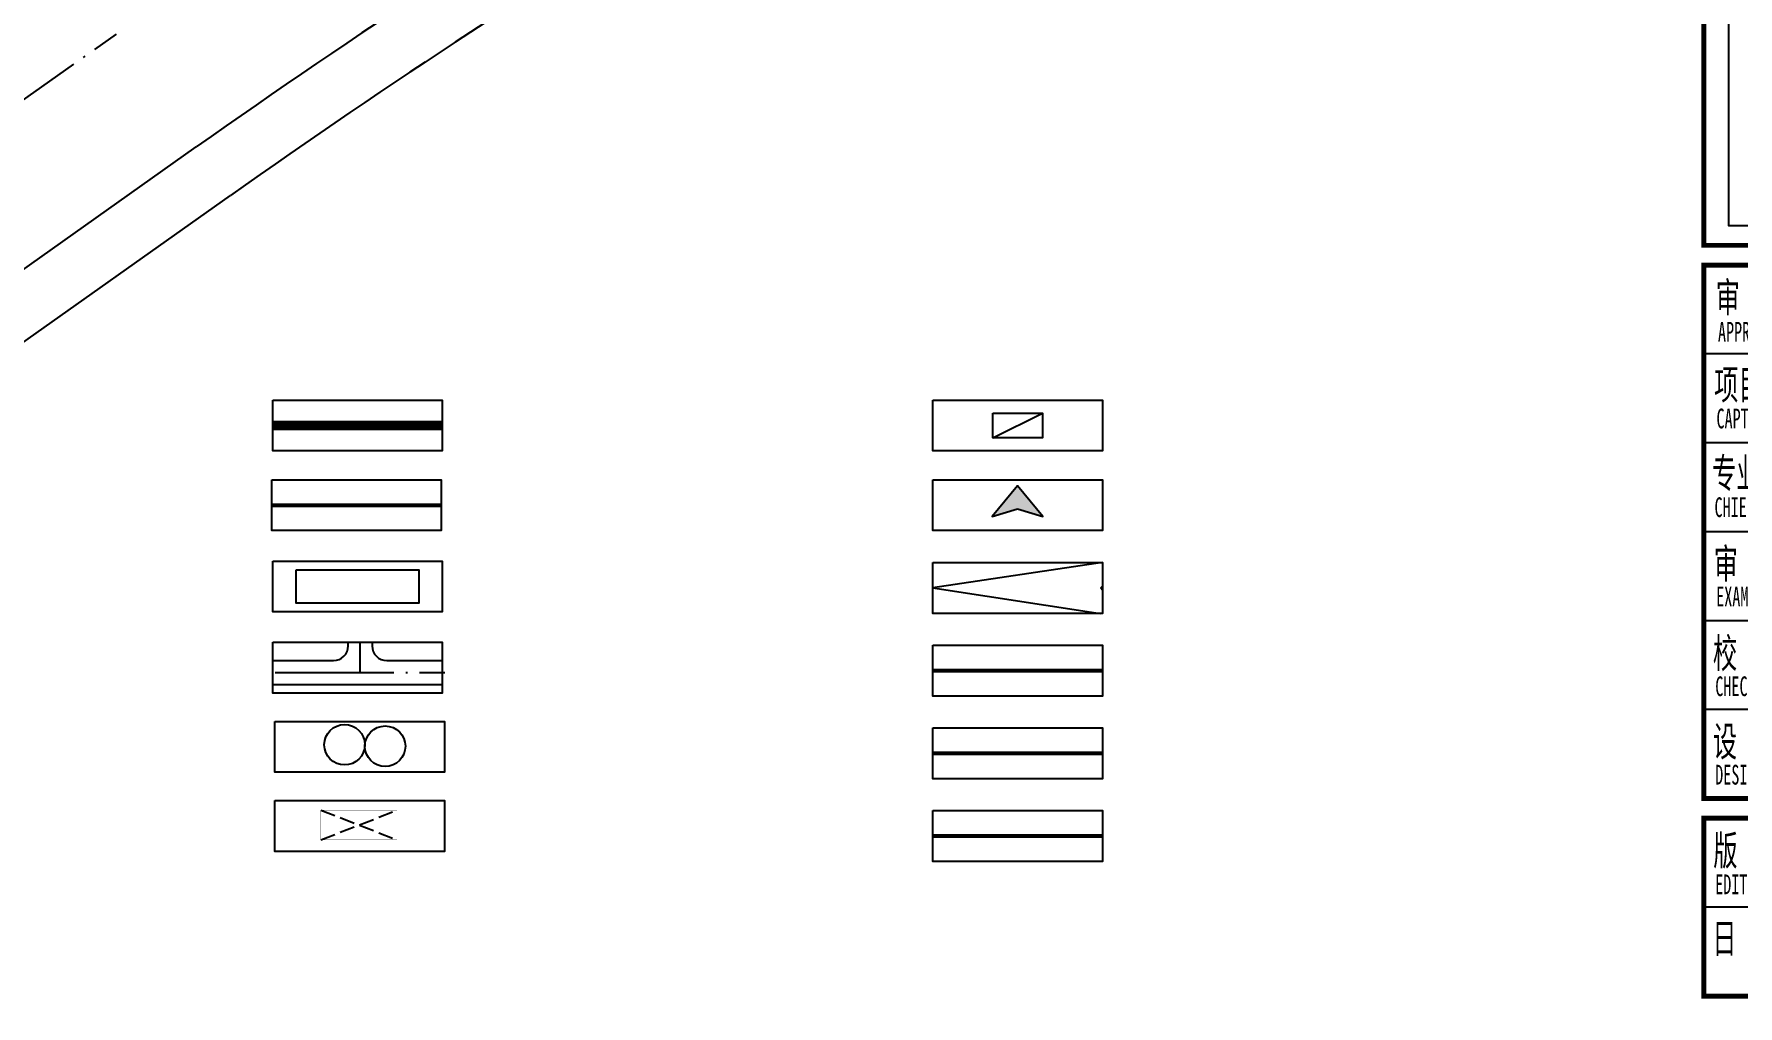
# Model space of a CAD drawing. Extents: x 36524853 to 36525459, y 2743936 to 2747542.
# Drawn here: x 36525064.6 to 36525150.9, y 2746567.8 to 2746617 of the extents above; entities that cross this region are included whole.
import ezdxf

# ---------------------------------------------------------------- set-up
doc = ezdxf.new("R2010")
doc.units = 0
doc.header["$LTSCALE"] = 1000
doc.header["$MEASUREMENT"] = 0
for name, pattern in [('CENTER2', [1.125, 0.75, -0.125, 0.125, -0.125]), ('DASH', [0.35, 0.25, -0.1]), ('DASHDOT', [25.4, 12.7, -6.35, 0, -6.35]), ('DOTE', [2.42, 2, -0.2, 0.02, -0.2])]:
    doc.linetypes.add(name, pattern=pattern)
for name, color, linetype in [('0-扑救场地', 6, 'DASH'), ('0-用地红线', 1, 'DOTE'), ('0-规划地下室', 2, 'Continuous'), ('0-规划建筑', 34, 'Continuous'), ('0-规划绿地植物', 107, 'Continuous'), ('0-规划车位', 8, 'Continuous'), ('0-规划道路', 4, 'Continuous'), ('0-规划道路中线', 211, 'DASHDOT'), ('_0', 7, 'Continuous'), ('A0-12 图框-中粗线', 41, 'Continuous'), ('A0-13 图框-细线', 7, 'Continuous'), ('A0-21 图框-不可改文字', 7, 'Continuous'), ('道路', 251, 'Continuous'), ('道路绿化-d', 3, 'Continuous')]:
    doc.layers.add(name, color=color, linetype=linetype)
doc.styles.add('SKED-粗宋体', font='', dxfattribs={"width": 0.7})
doc.styles.get('SKED-粗宋体').set_extended_font_data('SimSun')

# ---------------------------------------------------------------- blocks, each defined once
blk = doc.blocks.new('fdsafadf')
at = {"layer": '_0'}
h = blk.add_hatch(color=1, dxfattribs=at)
h.dxf.hatch_style = 1
h.paths.add_polyline_path([(0, -0.236), (-0.263, 0.655), (0.813, -0.236), (-0.263, -1.128)])
at = {"layer": '_0', "color": 1}
blk.add_lwpolyline([(0, -0.236), (-0.263, 0.655), (0.813, -0.236), (-0.263, -1.128)], close=True, dxfattribs=at)
blk = doc.blocks.new('车位')
at = {"layer": '道路绿化-d', "color": 8}
blk.add_line((-2.64, -1.22), (2.36, 1.28), dxfattribs=at)
blk.add_lwpolyline([(-2.64, 1.28), (2.36, 1.28), (2.36, -1.22), (-2.64, -1.22), (-2.64, 1.28)], close=True, dxfattribs=at)
blk = doc.blocks.new('s01')
at = {"layer": '0-规划绿地植物'}
blk.add_circle((0, 0), 2.05, dxfattribs=at)
blk = doc.blocks.new('A$C00E3302F')
at = {"layer": 'A0-12 图框-中粗线', "const_width": 50, "flags": 128}
for points in [[(0, 200), (0, 10700), (7000, 10700), (7000, 200)], [(7000, -5400), (0, -5400), (0, 0), (7000, 0)], [(0, -7400), (0, -5600), (7000, -5600), (7000, -7400)]]:
    blk.add_lwpolyline(points, close=True, dxfattribs=at)
at = {"layer": 'A0-13 图框-细线'}
for p, q in [((7000, -900), (0, -900)), ((7000, -1800), (0, -1800)), ((7000, -2700), (0, -2700)), ((7000, -3600), (0, -3600)), ((7000, -4500), (0, -4500)), ((7000, -5600), (0, -5600)), ((3500, -6500), (0, -6500))]:
    blk.add_line(p, q, dxfattribs=at)
blk.add_lwpolyline([(6750, 3400), (250, 3400), (250, 400), (6750, 400)], close=True, dxfattribs=at)
at = {"layer": 'A0-21 图框-不可改文字', "style": 'SKED-粗宋体', "width": 0.6}
for s, height, p in [('审    定', 300, (120, -476)), ('APPROVED BY', 200, (143, -775)), ('项目负责', 300, (104, -1360)), ('CAPTAIN', 200, (128, -1653)), ('专业负责', 300, (84, -2255)), ('CHIEF ENGI.', 200, (108, -2551)), ('审    核', 300, (101, -3172)), ('EXAMINED BY', 200, (125, -3455)), ('校    对', 300, (92, -4078)), ('CHECKED BY', 200, (116, -4364)), ('设    计', 300, (91, -4972)), ('DESIGNED BY', 200, (115, -5259)), ('版 本 号', 300, (96, -6076)), ('EDITION NO. ', 200, (115, -6369)), ('日    期', 300, (86, -6965))]:
    blk.add_text(s, height=height, dxfattribs=at).set_placement(p)
blk = doc.blocks.new('A$C6202001D')
blk.add_blockref('A$C00E3302F', (51200, 19900))
blk = doc.blocks.new('分析图底图')
at = {"layer": '0-规划道路', "color": 251}
for p, q in [((-22.513, -134.389), (49.046, -83.753)), ((-19.558, -135.973), (50.779, -86.202))]:
    blk.add_line(p, q, dxfattribs=at)
for radius in [393, 390]:
    blk.add_arc((276.051, -404.561), radius, 116.65189, 125.2834, dxfattribs=at)
at = {"layer": '0-规划道路中线', "color": 251, "linetype": 'DOTE', "ltscale": 0.003}
blk.add_line((-105.072, -184.233), (45.003, -78.039), dxfattribs=at)

msp = doc.modelspace()

# ---------------------------------------------------------------- linework, layer by layer
for points in [[(36525076.704, 2746598.477), (36525085.29, 2746598.477), (36525085.29, 2746595.903), (36525076.704, 2746595.903)], [(36525110.124, 2746598.477), (36525118.71, 2746598.477), (36525118.71, 2746595.903), (36525110.124, 2746595.903)], [(36525076.653, 2746594.44), (36525085.239, 2746594.44), (36525085.239, 2746591.866), (36525076.653, 2746591.866)], [(36525110.124, 2746594.44), (36525118.71, 2746594.44), (36525118.71, 2746591.866), (36525110.124, 2746591.866)], [(36525076.704, 2746590.326), (36525085.29, 2746590.326), (36525085.29, 2746587.752), (36525076.704, 2746587.752)], [(36525110.124, 2746590.254), (36525118.71, 2746590.254), (36525118.71, 2746587.68), (36525110.124, 2746587.68)], [(36525076.704, 2746586.217), (36525085.29, 2746586.217), (36525085.29, 2746583.643), (36525076.704, 2746583.643)], [(36525110.124, 2746586.067), (36525118.71, 2746586.067), (36525118.71, 2746583.493), (36525110.124, 2746583.493)], [(36525076.806, 2746582.209), (36525085.392, 2746582.209), (36525085.392, 2746579.635), (36525076.806, 2746579.635)], [(36525110.124, 2746581.881), (36525118.71, 2746581.881), (36525118.71, 2746579.307), (36525110.124, 2746579.307)], [(36525076.806, 2746578.201), (36525085.392, 2746578.201), (36525085.392, 2746575.627), (36525076.806, 2746575.627)], [(36525110.124, 2746577.695), (36525118.71, 2746577.695), (36525118.71, 2746575.121), (36525110.124, 2746575.121)]]:
    msp.add_lwpolyline(points, close=True)
at = {"layer": '0-扑救场地', "color": 251, "linetype": 'DASH', "ltscale": 0.003}
for p, q in [((36525079.141, 2746577.72), (36525082.996, 2746576.22)), ((36525079.141, 2746576.22), (36525082.996, 2746577.72))]:
    msp.add_line(p, q, dxfattribs=at)
at = {"layer": '0-扑救场地', "color": 251, "linetype": 'DASH', "ltscale": 0.003, "const_width": 0.015}
msp.add_lwpolyline([(36525082.996, 2746577.72), (36525079.141, 2746577.72), (36525079.141, 2746576.22), (36525082.996, 2746576.22)], close=True, dxfattribs=at)
at = {"layer": '0-用地红线', "color": 251, "ltscale": 0.003, "const_width": 0.5, "flags": 128}
msp.add_lwpolyline([(36525076.704, 2746597.19), (36525085.29, 2746597.19)], dxfattribs=at)
at = {"layer": '0-规划地下室', "color": 251, "linetype": 'DASH', "ltscale": 0.003, "const_width": 0.2}
msp.add_lwpolyline([(36525076.653, 2746593.153), (36525085.239, 2746593.153)], dxfattribs=at)
at = {"layer": '0-规划建筑', "color": 251, "linetype": 'Continuous', "flags": 128}
msp.add_lwpolyline([(36525077.886, 2746589.88), (36525084.094, 2746589.88), (36525084.094, 2746588.202), (36525077.886, 2746588.202)], close=True, dxfattribs=at)
at = {"layer": '0-规划道路', "color": 251}
for p, q in [((36525118.71, 2746590.254), (36525110.124, 2746588.967)), ((36525110.124, 2746588.967), (36525118.604, 2746587.68))]:
    msp.add_line(p, q, dxfattribs=at)
for points in [[(36525076.704, 2746585.29), (36525079.783, 2746585.29, 0.414214), (36525080.522, 2746586.029), (36525080.522, 2746586.217)], [(36525081.734, 2746586.217), (36525081.734, 2746586.029, 0.414214), (36525082.473, 2746585.29), (36525085.29, 2746585.29)]]:
    msp.add_lwpolyline(points, format="xyb", dxfattribs=at)
at = {"layer": '0-规划道路', "color": 1, "linetype": 'CENTER2', "ltscale": 0.005, "const_width": 0.2}
msp.add_lwpolyline([(36525110.124, 2746584.78), (36525118.71, 2746584.78)], dxfattribs=at)
at = {"layer": '0-规划道路', "color": 251}
msp.add_lwpolyline([(36525076.704, 2746584.079), (36525085.29, 2746584.079)], dxfattribs=at)
at = {"layer": '0-规划道路', "color": 4, "linetype": 'CENTER2', "ltscale": 0.005, "true_color": 0x13ece8, "const_width": 0.2}
msp.add_lwpolyline([(36525110.124, 2746580.594), (36525118.71, 2746580.594)], dxfattribs=at)
at = {"layer": '0-规划道路', "color": 100, "linetype": 'CENTER2', "ltscale": 0.005, "true_color": 0x0ff029, "const_width": 0.2}
msp.add_lwpolyline([(36525110.124, 2746576.408), (36525118.71, 2746576.408)], dxfattribs=at)
at = {"layer": '0-规划道路中线', "color": 251, "linetype": 'DOTE', "ltscale": 0.003}
msp.add_line((36525081.128, 2746584.685), (36525081.128, 2746586.217), dxfattribs=at)
msp.add_lwpolyline([(36525076.835, 2746584.685), (36525085.421, 2746584.685)], dxfattribs=at)
at = {"layer": '道路', "color": 251}
for q in [(36525118.71, 2746589.058), (36525118.71, 2746588.875)]:
    msp.add_line((36525118.636, 2746588.967), q, dxfattribs=at)

# ---------------------------------------------------------------- block references
at = {"xscale": 0.005, "yscale": 0.005, "zscale": 0.005}
msp.add_blockref('A$C6202001D', (36524893.161, 2746505.809), dxfattribs=at)
msp.add_blockref('分析图底图', (36525023.788, 2746695.042))
at = {"layer": '0-规划绿地植物', "color": 251, "xscale": 0.5, "yscale": 0.5, "zscale": 0.5, "rotation": 351.2594842512447}
for p in [(36525080.34, 2746581.03), (36525082.394, 2746580.954)]:
    msp.add_blockref('s01', p, dxfattribs=at)
at = {"layer": '0-规划车位', "color": 251, "xscale": 0.5, "yscale": 0.5, "zscale": 0.5}
msp.add_blockref('车位', (36525114.489, 2746597.174), dxfattribs=at)
at = {"layer": '道路', "color": 251, "xscale": -1.44, "yscale": 1.44, "zscale": 1.44, "rotation": 270.000016013919}
msp.add_blockref('fdsafadf', (36525114.758, 2746592.968), dxfattribs=at)

doc.saveas('drawing.dxf')
